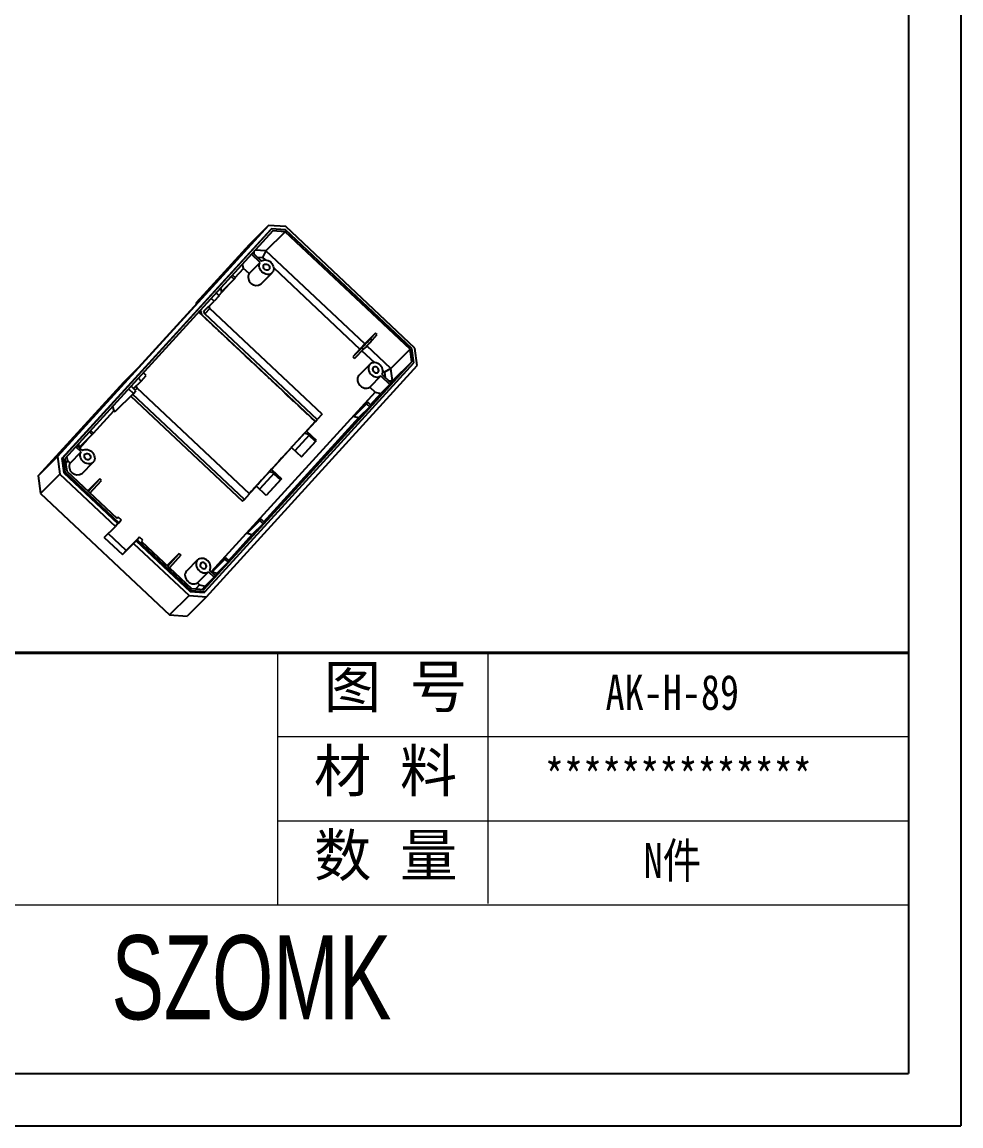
# Model space of a CAD drawing. Header units: millimetres. Extents: x -2140 to -1200, y 2406 to 2649.
# Drawn here: x -1899.9 to -1796.6, y 2406.4 to 2527.8 of the extents above; entities that cross this region are included whole.
import ezdxf

# ---------------------------------------------------------------- set-up
doc = ezdxf.new("R2010")
doc.units = ezdxf.units.MM
doc.layers.add('文字', color=81, linetype='Continuous')
doc.layers.add('粗实线', color=7, linetype='Continuous', lineweight=30)
doc.layers.add('细实线', color=3, linetype='Continuous', lineweight=18)
doc.styles.add('宋体', font='', dxfattribs={"width": 0.8, "height": 3.5})
doc.styles.add('长仿宋', font='', dxfattribs={"width": 0.7, "height": 4})
doc.styles.get('宋体').set_extended_font_data('SimSun')
doc.styles.get('长仿宋').set_extended_font_data('SimSun')

msp = doc.modelspace()

# ---------------------------------------------------------------- linework, layer by layer
for p, q in [((-1796.623, 2649.26), (-1796.623, 2406.357)), ((-1802.406, 2643.476), (-1802.406, 2412.14)), ((-2131.268, 2412.14), (-1802.406, 2412.14)), ((-2140.157, 2406.357), (-1796.623, 2406.357))]:
    msp.add_line(p, q)
at = {"color": 7, "linetype": 'Continuous', "lineweight": 25}
for p, q in [((-1872.826, 2505.422), (-1896.026, 2479.995)), ((-1872.576, 2504.954), (-1895.547, 2479.778)), ((-1872.475, 2505.056), (-1895.446, 2479.879)), ((-1872.35, 2504.822), (-1895.206, 2479.771)), ((-1872.826, 2505.422), (-1874.955, 2503.293)), ((-1873.096, 2502.633), (-1870.991, 2504.737)), ((-1870.905, 2505.303), (-1872.826, 2505.422)), ((-1872.576, 2504.954), (-1872.475, 2505.056)), ((-1870.929, 2504.96), (-1872.475, 2505.056)), ((-1870.991, 2504.737), (-1872.35, 2504.822)), ((-1857.241, 2491.808), (-1870.991, 2504.737)), ((-1857.028, 2491.888), (-1870.929, 2504.96)), ((-1856.702, 2491.948), (-1870.905, 2505.303)), ((-1874.955, 2503.293), (-1880.754, 2496.936)), ((-1873.735, 2501.358), (-1874.691, 2502.256)), ((-1874.553, 2502.407), (-1873.597, 2501.509)), ((-1874.441, 2502.53), (-1874.424, 2502.286)), ((-1873.096, 2502.633), (-1874.28, 2502.707)), ((-1874.06, 2501.944), (-1873.463, 2501.907)), ((-1873.096, 2502.633), (-1873.463, 2501.907)), ((-1873.463, 2501.907), (-1873.179, 2501.64)), ((-1862.215, 2492.402), (-1873.096, 2502.633)), ((-1876.478, 2499.69), (-1875.551, 2500.705)), ((-1875.551, 2500.705), (-1875.687, 2501.164)), ((-1874.952, 2500.141), (-1875.551, 2500.705)), ((-1874.952, 2500.141), (-1873.735, 2501.358)), ((-1872.239, 2500.756), (-1862.752, 2491.835)), ((-1876.593, 2499.517), (-1877.988, 2498.123)), ((-1876.914, 2499.819), (-1876.593, 2499.517)), ((-1876.455, 2499.668), (-1876.776, 2499.971)), ((-1876.593, 2499.517), (-1876.455, 2499.668)), ((-1873.633, 2499.005), (-1872.417, 2500.221)), ((-1879.133, 2498.558), (-1887.142, 2489.78)), ((-1880.754, 2496.936), (-1879.133, 2498.558)), ((-1878.273, 2497.722), (-1877.074, 2499.036)), ((-1878.104, 2498.515), (-1877.988, 2498.123)), ((-1879.91, 2495.988), (-1878.803, 2497.096)), ((-1878.803, 2497.096), (-1879.124, 2497.398)), ((-1878.25, 2497.701), (-1878.803, 2497.096)), ((-1878.25, 2497.701), (-1878.571, 2498.003)), ((-1880.754, 2496.936), (-1880.72, 2496.819)), ((-1880.458, 2495.935), (-1880.432, 2495.846)), ((-1880.432, 2495.846), (-1880.049, 2495.486)), ((-1880.313, 2496.094), (-1880.177, 2495.635)), ((-1879.824, 2495.696), (-1879.91, 2495.988)), ((-1879.271, 2496.301), (-1879.824, 2495.696)), ((-1879.271, 2496.301), (-1879.346, 2496.552)), ((-1879.345, 2496.548), (-1879.284, 2496.614)), ((-1866.903, 2484.67), (-1879.271, 2496.301)), ((-1880.177, 2495.635), (-1867.658, 2483.862)), ((-1880.035, 2495.501), (-1880.049, 2495.486)), ((-1880.049, 2495.486), (-1880.018, 2495.484)), ((-1867.455, 2484.065), (-1879.824, 2495.696)), ((-1879.792, 2495.244), (-1879.777, 2495.259)), ((-1879.792, 2495.244), (-1879.237, 2494.723)), ((-1879.223, 2494.737), (-1879.237, 2494.723)), ((-1878.978, 2494.507), (-1878.973, 2494.474)), ((-1878.973, 2494.474), (-1878.959, 2494.489)), ((-1878.973, 2494.474), (-1878.592, 2494.117)), ((-1878.578, 2494.131), (-1878.592, 2494.117)), ((-1878.592, 2494.117), (-1878.561, 2494.115)), ((-1878.335, 2493.875), (-1878.321, 2493.889)), ((-1878.335, 2493.875), (-1877.705, 2493.282)), ((-1861.023, 2493.593), (-1862.215, 2492.402)), ((-1861.023, 2493.593), (-1861.575, 2492.988)), ((-1861.393, 2492.817), (-1860.841, 2493.422)), ((-1860.841, 2493.422), (-1861.023, 2493.593)), ((-1877.691, 2493.297), (-1877.705, 2493.282)), ((-1877.446, 2493.066), (-1877.441, 2493.034)), ((-1877.441, 2493.034), (-1877.427, 2493.048)), ((-1877.441, 2493.034), (-1877.136, 2492.747)), ((-1877.122, 2492.761), (-1877.136, 2492.747)), ((-1877.136, 2492.747), (-1877.104, 2492.745)), ((-1876.878, 2492.505), (-1876.864, 2492.519)), ((-1876.878, 2492.505), (-1876.173, 2491.842)), ((-1862.215, 2492.402), (-1862.752, 2491.835)), ((-1861.575, 2492.988), (-1861.393, 2492.817)), ((-1876.159, 2491.856), (-1876.173, 2491.842)), ((-1875.914, 2491.626), (-1875.909, 2491.593)), ((-1875.909, 2491.593), (-1875.894, 2491.607)), ((-1875.909, 2491.593), (-1875.679, 2491.377)), ((-1875.665, 2491.391), (-1875.679, 2491.377)), ((-1875.679, 2491.377), (-1875.648, 2491.375)), ((-1875.422, 2491.135), (-1875.407, 2491.149)), ((-1875.422, 2491.135), (-1874.641, 2490.401)), ((-1862.533, 2491.977), (-1863.547, 2490.963)), ((-1862.752, 2491.835), (-1863.547, 2490.963)), ((-1862.351, 2491.806), (-1863.365, 2490.792)), ((-1862.351, 2491.806), (-1862.533, 2491.977)), ((-1862.53, 2491.627), (-1861.161, 2490.339)), ((-1859.345, 2489.704), (-1861.984, 2492.184)), ((-1857.241, 2491.808), (-1859.345, 2489.704)), ((-1857.055, 2490.439), (-1857.241, 2491.808)), ((-1856.815, 2490.331), (-1857.028, 2491.888)), ((-1856.438, 2490.012), (-1856.702, 2491.948)), ((-1887.142, 2489.78), (-1888.764, 2488.158)), ((-1879.911, 2465.388), (-1857.055, 2490.439)), ((-1879.786, 2465.154), (-1856.815, 2490.331)), ((-1879.638, 2464.585), (-1856.438, 2490.012)), ((-1874.627, 2490.415), (-1874.641, 2490.401)), ((-1874.382, 2490.185), (-1874.377, 2490.152)), ((-1874.377, 2490.152), (-1874.362, 2490.167)), ((-1874.377, 2490.152), (-1874.222, 2490.007)), ((-1874.208, 2490.022), (-1874.222, 2490.007)), ((-1874.222, 2490.007), (-1874.191, 2490.005)), ((-1873.965, 2489.765), (-1873.951, 2489.78)), ((-1873.965, 2489.765), (-1873.109, 2488.96)), ((-1863.547, 2490.963), (-1863.365, 2490.792)), ((-1861.637, 2490.158), (-1862.853, 2488.942)), ((-1859.159, 2488.335), (-1857.055, 2490.439)), ((-1886.812, 2488.317), (-1887.133, 2488.619)), ((-1886.812, 2488.317), (-1886.26, 2488.923)), ((-1886.26, 2488.923), (-1886.581, 2489.225)), ((-1873.094, 2488.974), (-1873.109, 2488.96)), ((-1872.85, 2488.744), (-1872.844, 2488.712)), ((-1872.844, 2488.712), (-1872.83, 2488.726)), ((-1872.844, 2488.712), (-1872.766, 2488.638)), ((-1872.751, 2488.652), (-1872.766, 2488.638)), ((-1872.766, 2488.638), (-1872.734, 2488.636)), ((-1860.456, 2488.871), (-1861.672, 2487.654)), ((-1860.456, 2488.871), (-1859.448, 2487.923)), ((-1859.31, 2488.074), (-1860.318, 2489.022)), ((-1860.221, 2489.456), (-1860.052, 2489.296)), ((-1859.345, 2489.704), (-1860.052, 2489.296)), ((-1860.052, 2489.296), (-1859.97, 2488.695)), ((-1859.159, 2488.335), (-1859.345, 2489.704)), ((-1888.764, 2488.158), (-1898.154, 2477.866)), ((-1888.211, 2487.438), (-1887.679, 2486.938)), ((-1887.403, 2487.241), (-1887.935, 2487.741)), ((-1887.653, 2487.476), (-1886.812, 2488.317)), ((-1887.476, 2487.309), (-1887.281, 2487.523)), ((-1887.281, 2487.523), (-1887.355, 2487.774)), ((-1874.912, 2475.892), (-1887.281, 2487.523)), ((-1872.508, 2488.396), (-1872.494, 2488.41)), ((-1872.508, 2488.396), (-1871.577, 2487.519)), ((-1871.562, 2487.534), (-1871.577, 2487.519)), ((-1861.672, 2487.654), (-1861.073, 2487.091)), ((-1859.448, 2487.923), (-1860.437, 2486.934)), ((-1859.597, 2488.344), (-1859.159, 2488.335)), ((-1859.448, 2487.923), (-1859.31, 2488.074)), ((-1859.357, 2488.118), (-1859.159, 2488.335)), ((-1887.679, 2486.938), (-1889.706, 2484.91)), ((-1887.967, 2486.65), (-1875.667, 2475.084)), ((-1875.464, 2475.286), (-1887.764, 2486.852)), ((-1887.679, 2486.938), (-1887.403, 2487.241)), ((-1861.073, 2487.091), (-1879.109, 2467.323)), ((-1871.318, 2487.304), (-1871.312, 2487.271)), ((-1871.312, 2487.271), (-1871.298, 2487.285)), ((-1871.312, 2487.271), (-1871.309, 2487.268)), ((-1871.295, 2487.282), (-1871.309, 2487.268)), ((-1871.309, 2487.268), (-1871.278, 2487.266)), ((-1871.052, 2487.026), (-1871.037, 2487.04)), ((-1871.052, 2487.026), (-1870.044, 2486.079)), ((-1861.58, 2485.681), (-1860.437, 2486.934)), ((-1861.073, 2487.091), (-1860.437, 2486.934)), ((-1892.082, 2482.587), (-1889.844, 2485.04)), ((-1889.98, 2485.499), (-1889.844, 2485.04)), ((-1889.844, 2485.04), (-1889.706, 2484.91)), ((-1870.03, 2486.093), (-1870.044, 2486.079)), ((-1869.595, 2485.656), (-1869.581, 2485.67)), ((-1869.595, 2485.656), (-1868.512, 2484.638)), ((-1862.026, 2485.82), (-1863.421, 2484.425)), ((-1861.888, 2485.971), (-1863.283, 2484.576)), ((-1861.662, 2485.477), (-1862.854, 2484.285)), ((-1861.888, 2485.971), (-1862.026, 2485.82)), ((-1862.026, 2485.82), (-1861.662, 2485.477)), ((-1861.524, 2485.628), (-1861.888, 2485.971)), ((-1861.662, 2485.477), (-1861.524, 2485.628)), ((-1873.318, 2472.816), (-1862.854, 2484.285)), ((-1867.658, 2483.862), (-1868.624, 2482.803)), ((-1868.498, 2484.652), (-1868.512, 2484.638)), ((-1868.138, 2484.286), (-1868.124, 2484.301)), ((-1868.138, 2484.286), (-1867.686, 2483.861)), ((-1867.686, 2483.861), (-1868.091, 2483.416)), ((-1867.671, 2483.875), (-1867.686, 2483.861)), ((-1867.658, 2483.862), (-1867.455, 2484.065)), ((-1866.903, 2484.67), (-1867.455, 2484.065)), ((-1863.283, 2484.576), (-1863.421, 2484.425)), ((-1863.421, 2484.425), (-1862.854, 2484.285)), ((-1892.198, 2482.414), (-1892.519, 2482.716)), ((-1892.381, 2482.868), (-1892.06, 2482.566)), ((-1892.06, 2482.566), (-1892.198, 2482.414)), ((-1870.505, 2480.763), (-1868.847, 2482.58)), ((-1868.447, 2483.026), (-1869.196, 2482.205)), ((-1868.847, 2482.58), (-1868.624, 2482.803)), ((-1868.847, 2482.58), (-1868.28, 2482.44)), ((-1867.532, 2481.775), (-1868.624, 2482.803)), ((-1868.447, 2483.026), (-1868.407, 2483.067)), ((-1868.051, 2483.457), (-1868.407, 2483.067)), ((-1868.051, 2483.457), (-1868.091, 2483.416)), ((-1868.091, 2483.416), (-1868.091, 2483.413)), ((-1893.592, 2481.02), (-1893.708, 2481.413)), ((-1892.198, 2482.414), (-1893.592, 2481.02)), ((-1893.587, 2480.937), (-1892.679, 2481.933)), ((-1869.552, 2481.815), (-1870.301, 2480.995)), ((-1869.918, 2480.645), (-1868.28, 2482.44)), ((-1869.552, 2481.815), (-1869.511, 2481.856)), ((-1869.155, 2482.246), (-1869.511, 2481.856)), ((-1869.155, 2482.246), (-1869.196, 2482.205)), ((-1869.196, 2482.205), (-1869.195, 2482.202)), ((-1869.194, 2479.964), (-1867.633, 2481.674)), ((-1869.189, 2479.959), (-1867.532, 2481.775)), ((-1867.633, 2481.674), (-1868.358, 2482.355)), ((-1867.633, 2481.674), (-1867.532, 2481.775)), ((-1894.649, 2479.294), (-1893.433, 2480.511)), ((-1893.433, 2480.511), (-1894.024, 2481.067)), ((-1893.886, 2481.218), (-1893.295, 2480.662)), ((-1870.282, 2480.986), (-1872.491, 2478.565)), ((-1870.657, 2480.604), (-1871.405, 2479.784)), ((-1870.657, 2480.604), (-1870.616, 2480.645)), ((-1870.26, 2481.035), (-1870.616, 2480.645)), ((-1870.505, 2480.763), (-1870.282, 2480.986)), ((-1870.26, 2481.035), (-1870.301, 2480.995)), ((-1870.301, 2480.995), (-1870.3, 2480.991)), ((-1870.282, 2480.986), (-1869.189, 2479.959)), ((-1898.154, 2477.866), (-1896.026, 2479.995)), ((-1896.026, 2479.995), (-1895.762, 2478.06)), ((-1895.547, 2479.778), (-1895.446, 2479.879)), ((-1895.547, 2479.778), (-1895.335, 2478.22)), ((-1895.446, 2479.879), (-1895.233, 2478.322)), ((-1895.206, 2479.771), (-1895.02, 2478.402)), ((-1895.134, 2479.242), (-1894.884, 2479.516)), ((-1894.884, 2479.516), (-1895.02, 2479.975)), ((-1894.649, 2479.294), (-1894.884, 2479.516)), ((-1893.33, 2478.158), (-1892.114, 2479.375)), ((-1871.761, 2479.394), (-1872.51, 2478.573)), ((-1871.761, 2479.394), (-1871.721, 2479.434)), ((-1871.365, 2479.824), (-1871.721, 2479.434)), ((-1871.365, 2479.824), (-1871.405, 2479.784)), ((-1871.405, 2479.784), (-1871.405, 2479.78)), ((-1898.154, 2477.866), (-1897.89, 2475.931)), ((-1895.762, 2478.06), (-1897.89, 2475.931)), ((-1895.762, 2478.06), (-1889.662, 2472.324)), ((-1895.335, 2478.22), (-1895.233, 2478.322)), ((-1895.335, 2478.22), (-1889.386, 2472.626)), ((-1895.233, 2478.322), (-1889.284, 2472.728)), ((-1895.02, 2478.402), (-1889.51, 2473.222)), ((-1874.371, 2476.526), (-1872.714, 2478.342)), ((-1872.147, 2478.202), (-1873.785, 2476.407)), ((-1872.866, 2478.183), (-1873.615, 2477.362)), ((-1872.866, 2478.183), (-1872.826, 2478.223)), ((-1872.47, 2478.614), (-1872.826, 2478.223)), ((-1872.714, 2478.342), (-1872.491, 2478.565)), ((-1872.714, 2478.342), (-1872.147, 2478.202)), ((-1872.47, 2478.614), (-1872.51, 2478.573)), ((-1872.51, 2478.573), (-1872.51, 2478.57)), ((-1872.491, 2478.565), (-1871.399, 2477.538)), ((-1872.224, 2478.117), (-1871.5, 2477.436)), ((-1891.382, 2477.542), (-1892.701, 2476.222)), ((-1891.382, 2477.542), (-1892.639, 2476.164)), ((-1892.457, 2475.993), (-1891.2, 2477.37)), ((-1891.2, 2477.37), (-1891.382, 2477.542)), ((-1874.148, 2476.749), (-1874.922, 2475.901)), ((-1873.971, 2476.972), (-1874.72, 2476.151)), ((-1874.371, 2476.526), (-1874.148, 2476.749)), ((-1873.056, 2475.721), (-1874.148, 2476.749)), ((-1873.971, 2476.972), (-1873.93, 2477.013)), ((-1873.574, 2477.403), (-1873.93, 2477.013)), ((-1873.574, 2477.403), (-1873.615, 2477.362)), ((-1873.615, 2477.362), (-1873.614, 2477.359)), ((-1871.5, 2477.436), (-1873.06, 2475.726)), ((-1871.399, 2477.538), (-1873.056, 2475.721)), ((-1871.5, 2477.436), (-1871.399, 2477.538)), ((-1897.89, 2475.931), (-1883.688, 2462.576)), ((-1875.667, 2475.084), (-1875.464, 2475.286)), ((-1875.464, 2475.286), (-1874.912, 2475.892)), ((-1874.679, 2476.192), (-1874.934, 2475.913)), ((-1874.679, 2476.192), (-1874.72, 2476.151)), ((-1874.72, 2476.151), (-1874.719, 2476.148)), ((-1889.517, 2473.228), (-1889.372, 2473.373)), ((-1889.51, 2473.222), (-1889.372, 2473.373)), ((-1889.372, 2473.373), (-1889.008, 2473.03)), ((-1889.284, 2472.728), (-1889.008, 2473.03)), ((-1873.764, 2472.955), (-1875.159, 2471.56)), ((-1873.626, 2473.106), (-1875.021, 2471.711)), ((-1873.626, 2473.106), (-1873.764, 2472.955)), ((-1873.764, 2472.955), (-1873.4, 2472.612)), ((-1873.262, 2472.764), (-1873.626, 2473.106)), ((-1873.4, 2472.612), (-1873.262, 2472.764)), ((-1890.878, 2471.107), (-1889.662, 2472.324)), ((-1888.461, 2469.678), (-1890.444, 2471.542)), ((-1889.386, 2472.626), (-1889.662, 2472.324)), ((-1889.284, 2472.728), (-1889.386, 2472.626)), ((-1875.021, 2471.711), (-1875.159, 2471.56)), ((-1875.159, 2471.56), (-1874.592, 2471.42)), ((-1873.4, 2472.612), (-1874.592, 2471.42)), ((-1890.878, 2471.107), (-1888.875, 2469.224)), ((-1888.875, 2469.224), (-1887.659, 2470.44)), ((-1888.468, 2469.684), (-1887.005, 2471.147)), ((-1887.659, 2470.44), (-1887.383, 2470.743)), ((-1887.659, 2470.44), (-1881.559, 2464.704)), ((-1887.383, 2470.743), (-1887.281, 2470.844)), ((-1887.383, 2470.743), (-1881.434, 2465.149)), ((-1887.005, 2471.147), (-1887.281, 2470.844)), ((-1887.281, 2470.844), (-1881.332, 2465.25)), ((-1886.641, 2470.805), (-1887.005, 2471.147)), ((-1886.779, 2470.653), (-1886.641, 2470.805)), ((-1886.779, 2470.653), (-1881.27, 2465.473)), ((-1877.185, 2468.579), (-1874.592, 2471.42)), ((-1888.461, 2469.678), (-1888.875, 2469.224)), ((-1882.642, 2469.323), (-1883.961, 2468.004)), ((-1883.899, 2467.945), (-1882.642, 2469.323)), ((-1882.46, 2469.152), (-1883.717, 2467.774)), ((-1882.642, 2469.323), (-1882.46, 2469.152)), ((-1880.606, 2468.627), (-1881.822, 2467.41)), ((-1877.631, 2468.717), (-1879.025, 2467.322)), ((-1877.493, 2468.868), (-1878.887, 2467.474)), ((-1877.267, 2468.374), (-1878.458, 2467.183)), ((-1877.493, 2468.868), (-1877.631, 2468.717)), ((-1877.631, 2468.717), (-1877.267, 2468.374)), ((-1877.129, 2468.526), (-1877.493, 2468.868)), ((-1877.267, 2468.374), (-1877.129, 2468.526)), ((-1879.425, 2467.339), (-1880.641, 2466.123)), ((-1878.781, 2466.734), (-1879.77, 2465.745)), ((-1879.425, 2467.339), (-1878.781, 2466.734)), ((-1878.643, 2466.885), (-1879.287, 2467.491)), ((-1878.887, 2467.474), (-1879.025, 2467.322)), ((-1879.025, 2467.322), (-1878.458, 2467.183)), ((-1878.781, 2466.734), (-1878.643, 2466.885)), ((-1878.69, 2466.929), (-1878.458, 2467.183)), ((-1881.27, 2465.473), (-1879.911, 2465.388)), ((-1880.406, 2465.901), (-1880.822, 2465.445)), ((-1880.641, 2466.123), (-1880.406, 2465.901)), ((-1880.406, 2465.901), (-1879.77, 2465.745)), ((-1880.086, 2465.399), (-1879.77, 2465.745)), ((-1883.688, 2462.576), (-1881.559, 2464.704)), ((-1879.638, 2464.585), (-1881.767, 2462.456)), ((-1881.559, 2464.704), (-1879.638, 2464.585)), ((-1881.434, 2465.149), (-1881.332, 2465.25)), ((-1881.434, 2465.149), (-1879.888, 2465.053)), ((-1881.332, 2465.25), (-1879.786, 2465.154)), ((-1879.888, 2465.053), (-1879.786, 2465.154)), ((-1883.688, 2462.576), (-1881.767, 2462.456))]:
    msp.add_line(p, q, dxfattribs=at)
at = {"color": 7, "linetype": 'Continuous', "lineweight": 25, "flags": 128}
for points in [[(-1873.597, 2501.509), (-1873.473, 2501.583), (-1873.331, 2501.627), (-1873.178, 2501.64), (-1873.019, 2501.621), (-1872.86, 2501.571), (-1872.709, 2501.492), (-1872.57, 2501.387), (-1872.45, 2501.26), (-1872.354, 2501.116), (-1872.284, 2500.962), (-1872.245, 2500.802), (-1872.237, 2500.644), (-1872.26, 2500.494), (-1872.315, 2500.358), (-1872.398, 2500.241), (-1872.507, 2500.148), (-1872.636, 2500.082), (-1872.782, 2500.047), (-1872.938, 2500.043), (-1873.097, 2500.071), (-1873.254, 2500.129), (-1873.403, 2500.216), (-1873.537, 2500.328), (-1873.65, 2500.46), (-1873.74, 2500.607), (-1873.801, 2500.764), (-1873.832, 2500.923), (-1873.831, 2501.079), (-1873.798, 2501.226), (-1873.735, 2501.358)], [(-1873.243, 2500.613), (-1873.317, 2500.704), (-1873.364, 2500.807), (-1873.378, 2500.915), (-1873.359, 2501.014), (-1873.309, 2501.097), (-1873.231, 2501.155), (-1873.135, 2501.181), (-1873.028, 2501.175), (-1872.923, 2501.135), (-1872.828, 2501.067), (-1872.754, 2500.977), (-1872.707, 2500.873), (-1872.693, 2500.766), (-1872.712, 2500.666), (-1872.762, 2500.583), (-1872.84, 2500.526), (-1872.936, 2500.499), (-1873.042, 2500.506), (-1873.148, 2500.545), (-1873.243, 2500.613)], [(-1860.318, 2489.022), (-1860.255, 2489.154), (-1860.222, 2489.3), (-1860.221, 2489.457), (-1860.252, 2489.616), (-1860.314, 2489.773), (-1860.403, 2489.92), (-1860.517, 2490.052), (-1860.65, 2490.164), (-1860.799, 2490.251), (-1860.956, 2490.309), (-1861.115, 2490.337), (-1861.271, 2490.333), (-1861.417, 2490.298), (-1861.546, 2490.232), (-1861.655, 2490.139), (-1861.738, 2490.022), (-1861.793, 2489.886), (-1861.817, 2489.735), (-1861.809, 2489.578), (-1861.769, 2489.418), (-1861.7, 2489.264), (-1861.603, 2489.12), (-1861.483, 2488.993), (-1861.344, 2488.888), (-1861.193, 2488.809), (-1861.035, 2488.759), (-1860.875, 2488.74), (-1860.722, 2488.753), (-1860.58, 2488.797), (-1860.456, 2488.871)], [(-1861.225, 2489.313), (-1861.13, 2489.244), (-1861.025, 2489.205), (-1860.919, 2489.198), (-1860.822, 2489.225), (-1860.745, 2489.283), (-1860.694, 2489.366), (-1860.675, 2489.465), (-1860.69, 2489.572), (-1860.736, 2489.676), (-1860.811, 2489.767), (-1860.905, 2489.835), (-1861.011, 2489.874), (-1861.117, 2489.881), (-1861.214, 2489.854), (-1861.291, 2489.797), (-1861.342, 2489.714), (-1861.361, 2489.614), (-1861.346, 2489.507), (-1861.299, 2489.403), (-1861.225, 2489.313)], [(-1862.853, 2488.942), (-1862.871, 2488.922), (-1862.955, 2488.805), (-1863.009, 2488.669), (-1863.033, 2488.519), (-1863.025, 2488.361), (-1862.985, 2488.202), (-1862.916, 2488.047), (-1862.819, 2487.904), (-1862.699, 2487.777), (-1862.561, 2487.672), (-1862.409, 2487.593), (-1862.251, 2487.542), (-1862.092, 2487.524), (-1861.938, 2487.536), (-1861.797, 2487.581), (-1861.672, 2487.654)], [(-1893.295, 2480.662), (-1893.17, 2480.736), (-1893.029, 2480.78), (-1892.875, 2480.793), (-1892.716, 2480.774), (-1892.558, 2480.724), (-1892.406, 2480.645), (-1892.268, 2480.54), (-1892.148, 2480.413), (-1892.051, 2480.269), (-1891.982, 2480.115), (-1891.942, 2479.955), (-1891.934, 2479.798), (-1891.958, 2479.648), (-1892.012, 2479.511), (-1892.096, 2479.394), (-1892.204, 2479.301), (-1892.334, 2479.235), (-1892.479, 2479.2), (-1892.635, 2479.196), (-1892.795, 2479.224), (-1892.952, 2479.282), (-1893.1, 2479.369), (-1893.234, 2479.481), (-1893.348, 2479.613), (-1893.437, 2479.76), (-1893.498, 2479.917), (-1893.529, 2480.076), (-1893.528, 2480.233), (-1893.496, 2480.379), (-1893.433, 2480.511)], [(-1892.94, 2479.766), (-1893.014, 2479.857), (-1893.061, 2479.961), (-1893.076, 2480.068), (-1893.057, 2480.167), (-1893.006, 2480.25), (-1892.929, 2480.308), (-1892.832, 2480.335), (-1892.726, 2480.328), (-1892.62, 2480.289), (-1892.526, 2480.22), (-1892.451, 2480.13), (-1892.405, 2480.026), (-1892.39, 2479.919), (-1892.409, 2479.819), (-1892.46, 2479.737), (-1892.537, 2479.679), (-1892.634, 2479.652), (-1892.74, 2479.659), (-1892.845, 2479.698), (-1892.94, 2479.766)], [(-1879.287, 2467.491), (-1879.224, 2467.622), (-1879.191, 2467.769), (-1879.191, 2467.925), (-1879.221, 2468.085), (-1879.283, 2468.241), (-1879.372, 2468.388), (-1879.486, 2468.521), (-1879.619, 2468.632), (-1879.768, 2468.719), (-1879.925, 2468.778), (-1880.084, 2468.806), (-1880.24, 2468.802), (-1880.386, 2468.766), (-1880.515, 2468.701), (-1880.624, 2468.607), (-1880.707, 2468.49), (-1880.762, 2468.354), (-1880.786, 2468.204), (-1880.778, 2468.046), (-1880.738, 2467.887), (-1880.669, 2467.732), (-1880.572, 2467.588), (-1880.452, 2467.462), (-1880.313, 2467.356), (-1880.162, 2467.277), (-1880.004, 2467.227), (-1879.844, 2467.208), (-1879.691, 2467.221), (-1879.549, 2467.265), (-1879.425, 2467.339)], [(-1880.194, 2467.781), (-1880.099, 2467.713), (-1879.994, 2467.673), (-1879.888, 2467.667), (-1879.791, 2467.694), (-1879.714, 2467.751), (-1879.663, 2467.834), (-1879.644, 2467.934), (-1879.659, 2468.041), (-1879.705, 2468.145), (-1879.78, 2468.235), (-1879.874, 2468.303), (-1879.98, 2468.343), (-1880.086, 2468.349), (-1880.183, 2468.322), (-1880.26, 2468.265), (-1880.311, 2468.182), (-1880.33, 2468.082), (-1880.315, 2467.975), (-1880.268, 2467.871), (-1880.194, 2467.781)], [(-1881.822, 2467.41), (-1881.841, 2467.391), (-1881.924, 2467.274), (-1881.978, 2467.137), (-1882.002, 2466.987), (-1881.994, 2466.829), (-1881.954, 2466.67), (-1881.885, 2466.515), (-1881.788, 2466.372), (-1881.668, 2466.245), (-1881.53, 2466.14), (-1881.378, 2466.061), (-1881.22, 2466.011), (-1881.061, 2465.992), (-1880.907, 2466.005), (-1880.766, 2466.049), (-1880.641, 2466.123)]]:
    msp.add_lwpolyline(points, dxfattribs=at)
at = {"color": 7, "linetype": 'Continuous', "lineweight": 25}
for centre, radius, start, end in [((-1874.149, 2499.74), 0.898, 153.41973, 305.0803), ((-1888.651, 2517.684), 36.647, 315.45522, 317.63263), ((-1888.469, 2517.513), 36.647, 315.45522, 317.63263), ((-1893.846, 2478.893), 0.898, 153.41973, 305.0803)]:
    msp.add_arc(centre, radius, start, end, dxfattribs=at)
at = {"layer": '粗实线', "color": 7, "lineweight": 40}
msp.add_line((-1802.406, 2458.407), (-1941.208, 2458.407), dxfattribs=at)
at = {"layer": '细实线', "color": 7}
for p, q in [((-1871.807, 2458.407), (-1871.807, 2430.647)), ((-1848.673, 2458.407), (-1848.673, 2430.842)), ((-1802.406, 2449.154), (-1871.807, 2449.154)), ((-1802.406, 2439.9), (-1871.807, 2439.9)), ((-1802.406, 2430.647), (-2010.609, 2430.647))]:
    msp.add_line(p, q, dxfattribs=at)

# ---------------------------------------------------------------- texts
at = {"layer": '文字', "color": 0, "char_height": 3.47005, "width": 40.11763, "attachment_point": 1, "style": '宋体'}
for s, insert in [('{\\H1.111x;AK-H-89}', (-1835.726, 2455.99)), ('{\\H1.111x;**************}', (-1842.401, 2446.737)), ('{\\H1.111x;N件}', (-1831.529, 2437.483))]:
    msp.add_mtext(s, dxfattribs=dict(at, insert=insert))
at = {"layer": '粗实线', "insert": (-1890.089, 2427.334), "char_height": 9.25346, "width": 103.76836, "attachment_point": 1, "style": '长仿宋'}
msp.add_mtext('{\\fSTXinwei|b0|i0|c134|p2;SZOMK}', dxfattribs=at)
at = {"layer": '细实线', "color": 7, "char_height": 4.62673, "attachment_point": 1}
for s, insert, width in [('{\\fSimSun|b0|i0|c134|p54;图 号}', (-1866.719, 2457.003), 23.13364), ('{\\fSimSun|b0|i0|c134|p54;材 料   }', (-1867.816, 2447.749), 23.13364), ('{\\fSimSun|b0|i0|c134|p54;数 量}', (-1867.794, 2438.45), 20.90414)]:
    msp.add_mtext(s, dxfattribs=dict(at, insert=insert, width=width))

doc.saveas('drawing.dxf')
